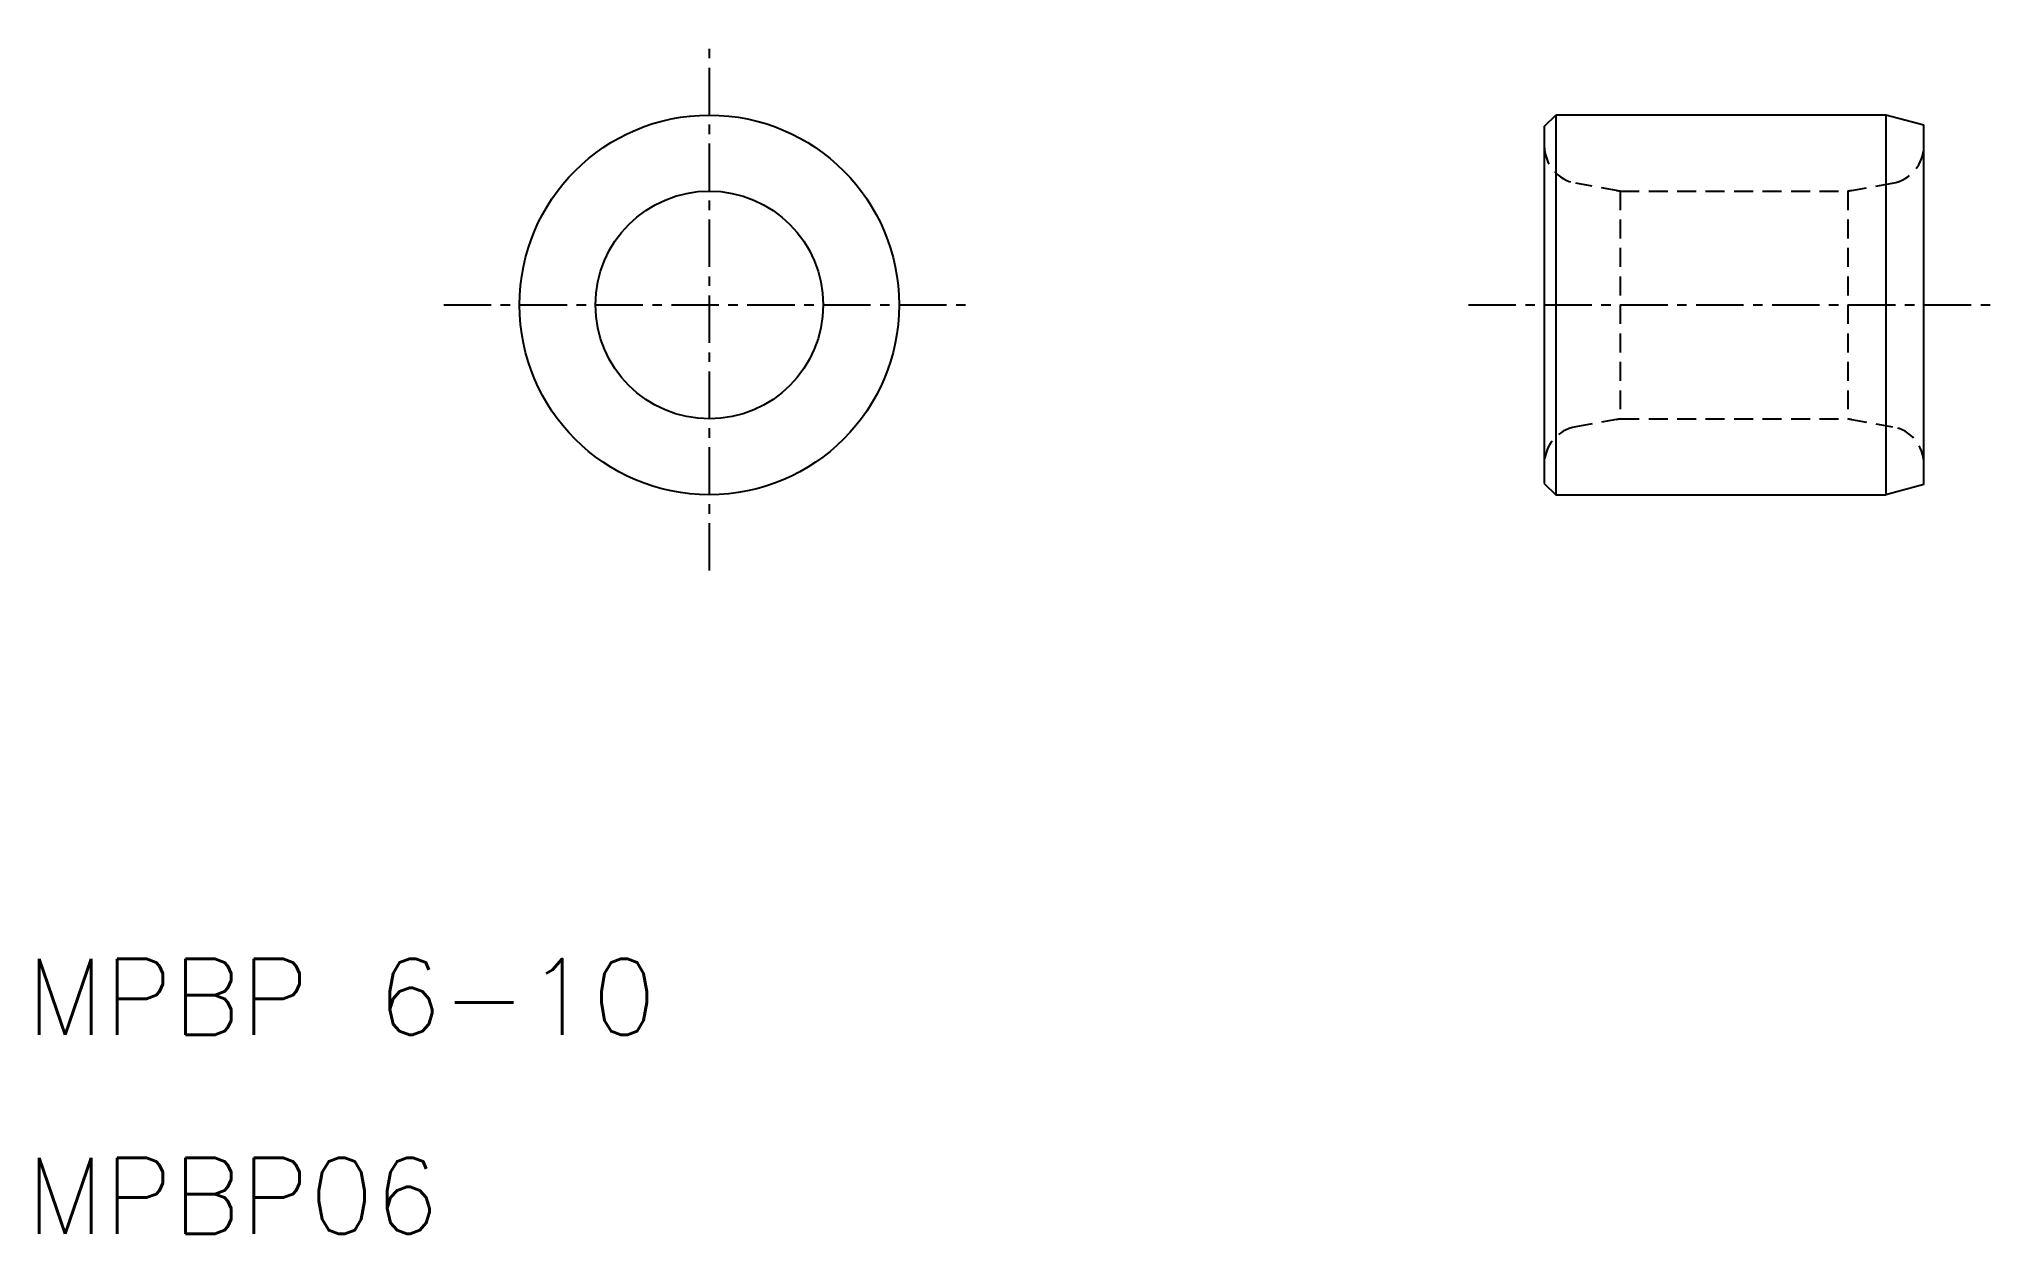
# Model space of a CAD drawing. Extents: x -164.3 to -112.7, y 15.8 to 47.3.
import ezdxf

# ---------------------------------------------------------------- set-up
doc = ezdxf.new("R2010")
doc.units = 0
doc.linetypes.add('CENTER', pattern=[2, 1.25, -0.25, 0.25, -0.25])
doc.linetypes.add('DASHED', pattern=[0.75, 0.5, -0.25])
doc.layers.get('0').update_dxf_attribs({"linetype": 'CONTINUOUS'})
doc.layers.add('CENTER', color=1, linetype='CENTER')
doc.styles.get("Standard").update_dxf_attribs({"font": 'txt.shx', "bigfont": 'bigfont.shx'})

msp = doc.modelspace()

# ---------------------------------------------------------------- linework, layer by layer
at = {"color": 7, "linetype": 'CONTINUOUS'}
for p, q in [((-124.675, 45.008), (-124.375, 45.308)), ((-124.675, 45.008), (-124.675, 35.608)), ((-115.675, 45.308), (-124.375, 45.308)), ((-124.375, 45.308), (-124.375, 35.308)), ((-115.675, 45.308), (-115.675, 35.308)), ((-114.675, 45.04), (-115.675, 45.308)), ((-114.675, 35.576), (-114.675, 45.04)), ((-124.675, 35.608), (-124.375, 35.308)), ((-124.375, 35.308), (-115.675, 35.308)), ((-114.675, 35.576), (-115.675, 35.308))]:
    msp.add_line(p, q, dxfattribs=at)
at = {"color": 3, "linetype": 'DASHED'}
for p, q in [((-122.675, 43.308), (-123.848, 43.515)), ((-116.675, 43.308), (-115.501, 43.515)), ((-122.77, 43.325), (-122.675, 43.308)), ((-122.675, 43.308), (-116.675, 43.308)), ((-122.675, 43.308), (-122.675, 37.308)), ((-116.579, 43.325), (-116.675, 43.308)), ((-116.675, 43.308), (-116.675, 37.308)), ((-122.675, 37.308), (-123.848, 37.101)), ((-122.77, 37.291), (-122.675, 37.308)), ((-122.675, 37.308), (-116.675, 37.308)), ((-116.579, 37.291), (-116.675, 37.308)), ((-116.675, 37.308), (-115.501, 37.101))]:
    msp.add_line(p, q, dxfattribs=at)
at = {"color": 7, "linetype": 'CONTINUOUS'}
for radius in [5, 3]:
    msp.add_circle((-146.675, 40.308), radius, dxfattribs=at)
at = {"color": 3, "linetype": 'DASHED'}
for centre, start, end in [((-123.675, 44.5), 180, 260), ((-115.675, 44.5), 280, 0), ((-123.675, 36.116), 100, 180), ((-115.675, 36.116), 0, 80)]:
    msp.add_arc(centre, 1, start, end, dxfattribs=at)
at = {"layer": 'CENTER', "color": 1, "linetype": 'CENTER'}
for p, q in [((-146.675, 33.308), (-146.675, 47.308)), ((-153.675, 40.308), (-139.675, 40.308)), ((-126.675, 40.308), (-112.675, 40.308))]:
    msp.add_line(p, q, dxfattribs=at)

# ---------------------------------------------------------------- texts
at = {"color": 7, "linetype": 'CONTINUOUS'}
for s, p in [('MPBP 6-10', (-164.675, 21.079)), ('MPBP06', (-164.675, 15.839))]:
    msp.add_text(s, height=2, dxfattribs=at).set_placement(p)

doc.saveas('drawing.dxf')
